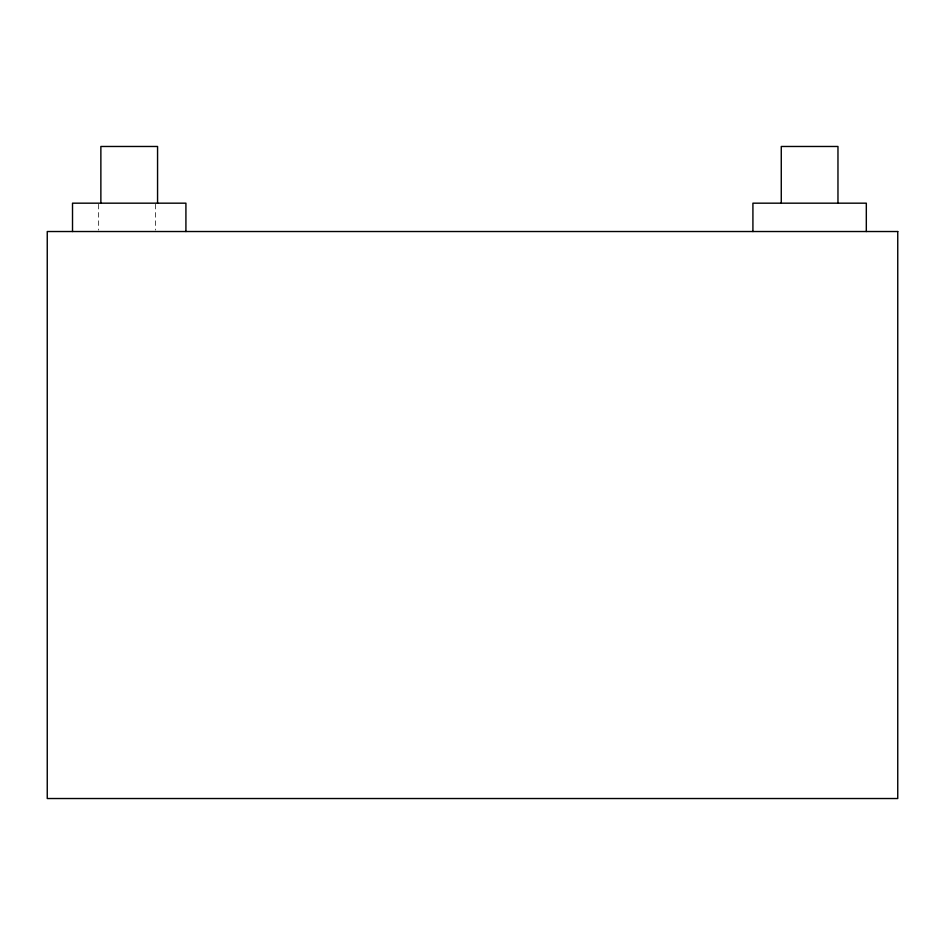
<?xml version="1.0" encoding="UTF-8"?>
<svg xmlns="http://www.w3.org/2000/svg" width="945" height="945" viewBox="0 0 945 945"><rect width="100%" height="100%" fill="white"/><g stroke="black" fill="none" stroke-linecap="round" stroke-linejoin="round"><path stroke-width="0.71" stroke-dasharray="4.72 3.54" d="M155.358 204.262L155.358 230.096M98.658 204.262L98.658 230.096"/><path stroke-width="1.42" d="M866.317 231.525L866.317 203.175L752.917 203.175L752.917 231.525M837.967 203.175L837.967 146.475L781.267 146.475L781.267 203.175M185.917 231.525L185.917 203.175L72.517 203.175L72.517 231.525M157.567 203.175L157.567 146.475L100.867 146.475L100.867 203.175M897.75 231.525L47.25 231.525L47.25 798.525L897.75 798.525L897.75 231.525"/></g></svg>
